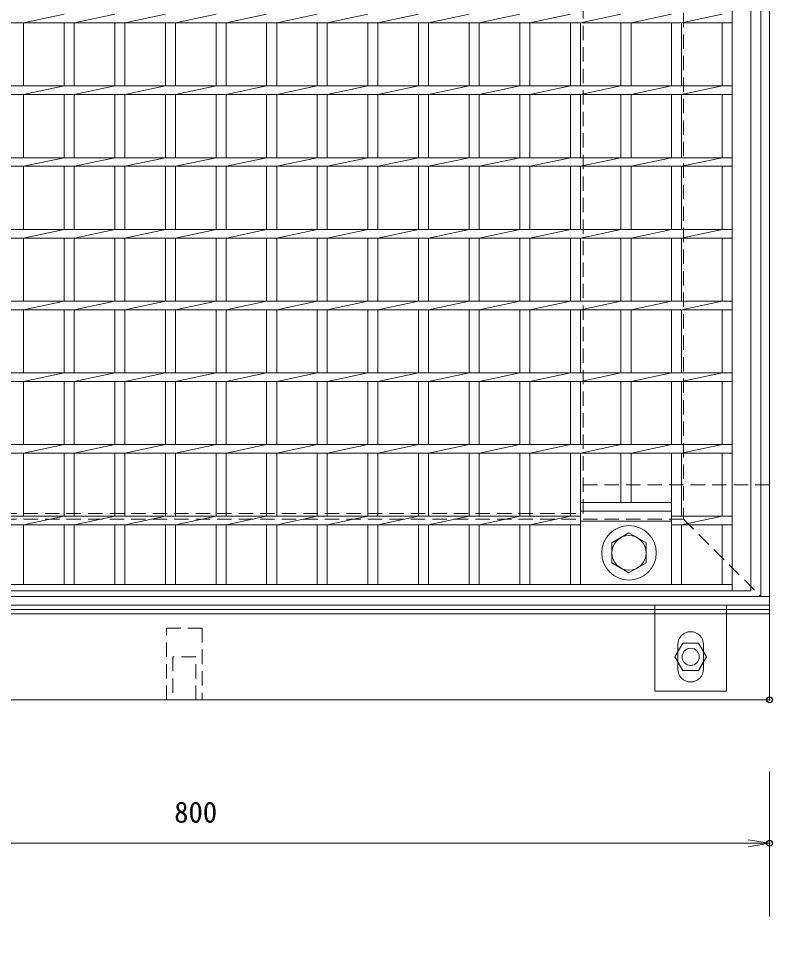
# Model space of a CAD drawing. Units: millimetres, scale not verified. Extents: x -4244 to -354, y 552 to 3392.
# Drawn here: x -2280 to -1754, y 2066 to 2714 of the extents above; entities that cross this region are included whole.
import ezdxf
from ezdxf.enums import TextEntityAlignment as Align

# ---------------------------------------------------------------- set-up
doc = ezdxf.new("R2010")
doc.units = ezdxf.units.MM
doc.header["$LTSCALE"] = 20
doc.header["$PDMODE"] = 32
doc.header["$PDSIZE"] = 4
doc.linetypes.add('USER1', pattern=[0.75, 0.5, -0.25])
for name, color, linetype, lineweight in [('0-3_KIJUN', 7, 'Continuous', 18), ('0-5_SUNPO', 3, 'Continuous', 18), ('0-6_UKEWAKU', 4, 'Continuous', 18), ('0-7_GRE', 5, 'Continuous', 18), ('0-9__0-0_0', 7, 'Continuous', 18)]:
    doc.layers.add(name, color=color, linetype=linetype, lineweight=lineweight)
doc.layers.add('0-A__0-2_DEFPOINTS', color=7, linetype='Continuous')
doc.styles.add('ＭＳ ゴシック', font='')
doc.styles.get('ＭＳ ゴシック').set_extended_font_data('MS Gothic')

# ---------------------------------------------------------------- blocks, each defined once
blk = doc.blocks.new('_OPEN')
at = {"layer": '0-9__0-0_0'}
blk.add_line((0, 0), (-1, 0), dxfattribs=at)
blk.add_lwpolyline([(-1, 0.167), (0, 0), (-1, -0.167)], dxfattribs=at)
blk = doc.blocks.new('_D25')
at = {"layer": '0-5_SUNPO'}
for p, q in [((1687.95, 1788.88), (1687.95, 1839.88)), ((1702.95, 1839.88), (2472.95, 1839.88)), ((2487.95, 1788.88), (2487.95, 1839.88))]:
    blk.add_line(p, q, dxfattribs=at)
at = {"layer": '0-A__0-2_DEFPOINTS'}
for p in [(2487.95, 1839.88), (1687.95, 1738.88), (2487.95, 1738.88)]:
    blk.add_point(p, dxfattribs=at)
at = {"layer": '0-5_SUNPO', "xscale": 15, "yscale": 15, "rotation": 180}
blk.add_blockref('_OPEN', (1687.95, 1839.88), dxfattribs=at)
at = {"layer": '0-5_SUNPO', "xscale": 15, "yscale": 15}
blk.add_blockref('_OPEN', (2487.95, 1839.88), dxfattribs=at)
at = {"layer": '0-5_SUNPO', "color": 7, "style": 'ＭＳ ゴシック'}
blk.add_text('800', height=14.66, dxfattribs=at).set_placement((2072.95, 1849.88), align=Align.BOTTOM_LEFT)
blk = doc.blocks.new('_D26')
at = {"layer": '0-5_SUNPO'}
for p, q in [((1687.95, 1889.88), (1687.95, 1839.88)), ((2487.95, 1889.88), (2487.95, 1839.88)), ((1702.95, 1839.88), (2472.95, 1839.88))]:
    blk.add_line(p, q, dxfattribs=at)
at = {"layer": '0-A__0-2_DEFPOINTS'}
for p in [(1687.95, 1939.88), (2487.95, 1939.88), (2487.95, 1839.88)]:
    blk.add_point(p, dxfattribs=at)
at = {"layer": '0-5_SUNPO', "xscale": 15, "yscale": 15, "rotation": 180}
blk.add_blockref('_OPEN', (1687.95, 1839.88), dxfattribs=at)
at = {"layer": '0-5_SUNPO', "xscale": 15, "yscale": 15}
blk.add_blockref('_OPEN', (2487.95, 1839.88), dxfattribs=at)
at = {"layer": '0-5_SUNPO', "color": 7, "style": 'ＭＳ ゴシック'}
blk.add_text('800', height=14.66, dxfattribs=at).set_placement((2072.95, 1849.88), align=Align.BOTTOM_LEFT)
blk = doc.blocks.new('M16_insert_dan')
at = {"layer": '0-3_KIJUN', "color": 3, "linetype": 'USER1'}
for points in [[(0, -12.5), (-50, -12.5), (-50, 12.5), (0, 12.5)], [(0, 8), (-30, 8), (-30, -8), (0, -8)]]:
    blk.add_lwpolyline(points, close=True, dxfattribs=at)
blk = doc.blocks.new('A$C30E0258A')
at = {"layer": '0-7_GRE'}
for p, q in [((761, 0), (761, 648)), ((774, 0), (774, 648)), ((267, 396), (295.29, 402)), ((302.29, 396), (330.57, 402)), ((337.57, 396), (365.86, 402)), ((372.86, 396), (401.14, 402)), ((408.14, 396), (436.43, 402)), ((443.43, 396), (471.71, 402)), ((478.71, 396), (507, 402)), ((514, 396), (542.29, 402)), ((549.29, 396), (577.57, 402)), ((584.57, 396), (612.86, 402)), ((619.86, 396), (648.14, 402)), ((655.14, 396), (683.43, 402)), ((690.43, 396), (718.72, 402)), ((725.72, 396), (754, 402)), ((13, 396), (761, 396)), ((267, 352), (267, 396)), ((295.29, 352), (295.29, 396)), ((302.29, 352), (302.29, 396)), ((330.57, 352), (330.57, 396)), ((337.57, 352), (337.57, 396)), ((365.86, 352), (365.86, 396)), ((372.86, 352), (372.86, 396)), ((401.14, 352), (401.14, 396)), ((408.14, 352), (408.14, 396)), ((436.43, 352), (436.43, 396)), ((443.43, 352), (443.43, 396)), ((471.71, 352), (471.71, 396)), ((478.71, 352), (478.71, 396)), ((507, 352), (507, 396)), ((514, 352), (514, 396)), ((542.29, 352), (542.29, 396)), ((549.29, 352), (549.29, 396)), ((577.57, 352), (577.57, 396)), ((584.57, 352), (584.57, 396)), ((612.86, 352), (612.86, 396)), ((619.86, 352), (619.86, 396)), ((648.14, 352), (648.14, 396)), ((655.14, 352), (655.14, 396)), ((683.43, 352), (683.43, 396)), ((690.43, 352), (690.43, 396)), ((718.71, 352), (718.71, 396)), ((725.71, 352), (725.71, 396)), ((754, 352), (754, 396)), ((13, 352), (761, 352)), ((267, 346), (295.29, 352)), ((302.29, 346), (330.57, 352)), ((337.57, 346), (365.86, 352)), ((372.86, 346), (401.14, 352)), ((408.14, 346), (436.43, 352)), ((443.43, 346), (471.71, 352)), ((478.71, 346), (507, 352)), ((514, 346), (542.29, 352)), ((549.29, 346), (577.57, 352)), ((584.57, 346), (612.86, 352)), ((619.86, 346), (648.14, 352)), ((655.14, 346), (683.43, 352)), ((690.43, 346), (718.72, 352)), ((725.72, 346), (754, 352)), ((13, 346), (761, 346)), ((267, 302), (267, 346)), ((295.29, 302), (295.29, 346)), ((302.29, 302), (302.29, 346)), ((330.57, 302), (330.57, 346)), ((337.57, 302), (337.57, 346)), ((365.86, 302), (365.86, 346)), ((372.86, 302), (372.86, 346)), ((401.14, 302), (401.14, 346)), ((408.14, 302), (408.14, 346)), ((436.43, 302), (436.43, 346)), ((443.43, 302), (443.43, 346)), ((471.71, 302), (471.71, 346)), ((478.71, 302), (478.71, 346)), ((507, 302), (507, 346)), ((514, 302), (514, 346)), ((542.29, 302), (542.29, 346)), ((549.29, 302), (549.29, 346)), ((577.57, 302), (577.57, 346)), ((584.57, 302), (584.57, 346)), ((612.86, 302), (612.86, 346)), ((619.86, 302), (619.86, 346)), ((648.14, 302), (648.14, 346)), ((655.14, 302), (655.14, 346)), ((683.43, 302), (683.43, 346)), ((690.43, 302), (690.43, 346)), ((718.71, 302), (718.71, 346)), ((725.71, 302), (725.71, 346)), ((754, 302), (754, 346)), ((13, 302), (761, 302)), ((267, 296), (295.29, 302)), ((302.29, 296), (330.57, 302)), ((337.57, 296), (365.86, 302)), ((372.86, 296), (401.14, 302)), ((408.14, 296), (436.43, 302)), ((443.43, 296), (471.71, 302)), ((478.71, 296), (507, 302)), ((514, 296), (542.29, 302)), ((549.29, 296), (577.57, 302)), ((584.57, 296), (612.86, 302)), ((619.86, 296), (648.14, 302)), ((655.14, 296), (683.43, 302)), ((690.43, 296), (718.72, 302)), ((725.72, 296), (754, 302)), ((13, 296), (761, 296)), ((267, 252), (267, 296)), ((295.29, 252), (295.29, 296)), ((302.29, 252), (302.29, 296)), ((330.57, 252), (330.57, 296)), ((337.57, 252), (337.57, 296)), ((365.86, 252), (365.86, 296)), ((372.86, 252), (372.86, 296)), ((401.14, 252), (401.14, 296)), ((408.14, 252), (408.14, 296)), ((436.43, 252), (436.43, 296)), ((443.43, 252), (443.43, 296)), ((471.71, 252), (471.71, 296)), ((478.71, 252), (478.71, 296)), ((507, 252), (507, 296)), ((514, 252), (514, 296)), ((542.29, 252), (542.29, 296)), ((549.29, 252), (549.29, 296)), ((577.57, 252), (577.57, 296)), ((584.57, 252), (584.57, 296)), ((612.86, 252), (612.86, 296)), ((619.86, 252), (619.86, 296)), ((648.14, 252), (648.14, 296)), ((655.14, 252), (655.14, 296)), ((683.43, 252), (683.43, 296)), ((690.43, 252), (690.43, 296)), ((718.71, 252), (718.71, 296)), ((725.71, 252), (725.71, 296)), ((754, 252), (754, 296)), ((13, 252), (761, 252)), ((267, 246), (295.29, 252)), ((302.29, 246), (330.57, 252)), ((337.57, 246), (365.86, 252)), ((372.86, 246), (401.14, 252)), ((408.14, 246), (436.43, 252)), ((443.43, 246), (471.71, 252)), ((478.71, 246), (507, 252)), ((514, 246), (542.29, 252)), ((549.29, 246), (577.57, 252)), ((584.57, 246), (612.86, 252)), ((619.86, 246), (648.14, 252)), ((655.14, 246), (683.43, 252)), ((690.43, 246), (718.72, 252)), ((725.72, 246), (754, 252)), ((13, 246), (761, 246)), ((267, 202), (267, 246)), ((295.29, 202), (295.29, 246)), ((302.29, 202), (302.29, 246)), ((330.57, 202), (330.57, 246)), ((337.57, 202), (337.57, 246)), ((365.86, 202), (365.86, 246)), ((372.86, 202), (372.86, 246)), ((401.14, 202), (401.14, 246)), ((408.14, 202), (408.14, 246)), ((436.43, 202), (436.43, 246)), ((443.43, 202), (443.43, 246)), ((471.71, 202), (471.71, 246)), ((478.71, 202), (478.71, 246)), ((507, 202), (507, 246)), ((514, 202), (514, 246)), ((542.29, 202), (542.29, 246)), ((549.29, 202), (549.29, 246)), ((577.57, 202), (577.57, 246)), ((584.57, 202), (584.57, 246)), ((612.86, 202), (612.86, 246)), ((619.86, 202), (619.86, 246)), ((648.14, 202), (648.14, 246)), ((655.14, 202), (655.14, 246)), ((683.43, 202), (683.43, 246)), ((690.43, 202), (690.43, 246)), ((718.71, 202), (718.71, 246)), ((725.71, 202), (725.71, 246)), ((754, 202), (754, 246)), ((13, 202), (761, 202)), ((267, 196), (295.29, 202)), ((302.29, 196), (330.57, 202)), ((337.57, 196), (365.86, 202)), ((372.86, 196), (401.14, 202)), ((408.14, 196), (436.43, 202)), ((443.43, 196), (471.71, 202)), ((478.71, 196), (507, 202)), ((514, 196), (542.29, 202)), ((549.29, 196), (577.57, 202)), ((584.57, 196), (612.86, 202)), ((619.86, 196), (648.14, 202)), ((655.14, 196), (683.43, 202)), ((690.43, 196), (718.72, 202)), ((725.72, 196), (754, 202)), ((13, 196), (761, 196)), ((267, 152), (267, 196)), ((295.29, 152), (295.29, 196)), ((302.29, 152), (302.29, 196)), ((330.57, 152), (330.57, 196)), ((337.57, 152), (337.57, 196)), ((365.86, 152), (365.86, 196)), ((372.86, 152), (372.86, 196)), ((401.14, 152), (401.14, 196)), ((408.14, 152), (408.14, 196)), ((436.43, 152), (436.43, 196)), ((443.43, 152), (443.43, 196)), ((471.71, 152), (471.71, 196)), ((478.71, 152), (478.71, 196)), ((507, 152), (507, 196)), ((514, 152), (514, 196)), ((542.29, 152), (542.29, 196)), ((549.29, 152), (549.29, 196)), ((577.57, 152), (577.57, 196)), ((584.57, 152), (584.57, 196)), ((612.86, 152), (612.86, 196)), ((619.86, 152), (619.86, 196)), ((648.14, 152), (648.14, 196)), ((655.14, 152), (655.14, 196)), ((683.43, 152), (683.43, 196)), ((690.43, 152), (690.43, 196)), ((718.71, 152), (718.71, 196)), ((725.71, 152), (725.71, 196)), ((754, 152), (754, 196)), ((13, 152), (761, 152)), ((267, 146), (295.29, 152)), ((302.29, 146), (330.57, 152)), ((337.57, 146), (365.86, 152)), ((372.86, 146), (401.14, 152)), ((408.14, 146), (436.43, 152)), ((443.43, 146), (471.71, 152)), ((478.71, 146), (507, 152)), ((514, 146), (542.29, 152)), ((549.29, 146), (577.57, 152)), ((584.57, 146), (612.86, 152)), ((619.86, 146), (648.14, 152)), ((655.14, 146), (683.43, 152)), ((690.43, 146), (718.72, 152)), ((725.72, 146), (754, 152)), ((13, 146), (761, 146)), ((267, 102), (267, 146)), ((295.29, 102), (295.29, 146)), ((302.29, 102), (302.29, 146)), ((330.57, 102), (330.57, 146)), ((337.57, 102), (337.57, 146)), ((365.86, 102), (365.86, 146)), ((372.86, 102), (372.86, 146)), ((401.14, 102), (401.14, 146)), ((408.14, 102), (408.14, 146)), ((436.43, 102), (436.43, 146)), ((443.43, 102), (443.43, 146)), ((471.71, 102), (471.71, 146)), ((478.71, 102), (478.71, 146)), ((507, 102), (507, 146)), ((514, 102), (514, 146)), ((542.29, 102), (542.29, 146)), ((549.29, 102), (549.29, 146)), ((577.57, 102), (577.57, 146)), ((584.57, 102), (584.57, 146)), ((612.86, 102), (612.86, 146)), ((619.86, 102), (619.86, 146)), ((648.14, 102), (648.14, 146)), ((655.14, 102), (655.14, 146)), ((683.43, 102), (683.43, 146)), ((690.43, 102), (690.43, 146)), ((718.71, 102), (718.71, 146)), ((725.71, 102), (725.71, 146)), ((754, 102), (754, 146)), ((13, 102), (761, 102)), ((267, 96), (295.29, 102)), ((302.29, 96), (330.57, 102)), ((337.57, 96), (365.86, 102)), ((372.86, 96), (401.14, 102)), ((408.14, 96), (436.43, 102)), ((443.43, 96), (471.71, 102)), ((478.71, 96), (507, 102)), ((514, 96), (542.29, 102)), ((549.29, 96), (577.57, 102)), ((584.57, 96), (612.86, 102)), ((619.86, 96), (648.14, 102)), ((655.14, 96), (683.43, 102)), ((690.43, 96), (718.72, 102)), ((725.72, 96), (754, 102)), ((13, 96), (761, 96)), ((267, 52), (267, 96)), ((295.29, 52), (295.29, 96)), ((302.29, 52), (302.29, 96)), ((330.57, 52), (330.57, 96)), ((337.57, 52), (337.57, 96)), ((365.86, 52), (365.86, 96)), ((372.86, 52), (372.86, 96)), ((401.14, 52), (401.14, 96)), ((408.14, 52), (408.14, 96)), ((436.43, 52), (436.43, 96)), ((443.43, 52), (443.43, 96)), ((471.71, 52), (471.71, 96)), ((478.71, 52), (478.71, 96)), ((507, 52), (507, 96)), ((514, 52), (514, 96)), ((542.29, 52), (542.29, 96)), ((549.29, 52), (549.29, 96)), ((577.57, 52), (577.57, 96)), ((584.57, 52), (584.57, 96)), ((612.86, 52), (612.86, 96)), ((619.86, 52), (619.86, 96)), ((648.14, 52), (648.14, 96)), ((655.14, 52), (655.14, 96)), ((683.43, 61.5), (683.43, 96)), ((690.43, 61.5), (690.43, 96)), ((718.71, 52), (718.71, 96)), ((725.71, 52), (725.71, 96)), ((754, 52), (754, 96)), ((655.14, 61.5), (718.71, 61.5)), ((655.14, 55.5), (655.14, 61.5)), ((718.71, 55.5), (718.71, 61.5)), ((118.86, 52), (655.14, 52)), ((267, 46), (295.29, 52)), ((302.29, 46), (330.57, 52)), ((337.57, 46), (365.86, 52)), ((372.86, 46), (401.14, 52)), ((408.14, 46), (436.43, 52)), ((443.43, 46), (471.71, 52)), ((478.71, 46), (507, 52)), ((514, 46), (542.29, 52)), ((549.29, 46), (577.57, 52)), ((584.57, 46), (612.86, 52)), ((619.86, 46), (648.14, 52)), ((655.14, 55.5), (718.71, 55.5)), ((655.14, 55.5), (718.71, 55.5)), ((655.14, 4.5), (655.14, 55.5)), ((655.14, 46), (655.14, 52)), ((718.71, 55.5), (718.71, 4.5)), ((718.71, 52), (761, 52)), ((718.71, 46), (718.71, 52)), ((725.72, 46), (754, 52)), ((118.86, 46), (655.14, 46)), ((267, 4.5), (267, 46)), ((295.29, 4.5), (295.29, 46)), ((302.29, 4.5), (302.29, 46)), ((330.57, 4.5), (330.57, 46)), ((337.57, 4.5), (337.57, 46)), ((365.86, 4.5), (365.86, 46)), ((372.86, 4.5), (372.86, 46)), ((401.14, 4.5), (401.14, 46)), ((408.14, 4.5), (408.14, 46)), ((436.43, 4.5), (436.43, 46)), ((443.43, 4.5), (443.43, 46)), ((471.71, 4.5), (471.71, 46)), ((478.71, 4.5), (478.71, 46)), ((507, 4.5), (507, 46)), ((514, 4.5), (514, 46)), ((542.29, 4.5), (542.29, 46)), ((549.29, 4.5), (549.29, 46)), ((577.57, 4.5), (577.57, 46)), ((584.57, 4.5), (584.57, 46)), ((612.86, 4.5), (612.86, 46)), ((619.86, 4.5), (619.86, 46)), ((648.14, 4.5), (648.14, 46)), ((655.14, 48.5), (718.71, 48.5)), ((655.14, 4.5), (655.14, 46)), ((718.71, 46), (761, 46)), ((718.71, 4.5), (718.71, 46)), ((725.71, 4.5), (725.71, 46)), ((754, 4.5), (754, 46)), ((0, 0), (774, 0)), ((13, 4.5), (761, 4.5))]:
    blk.add_line(p, q, dxfattribs=at)
blk.add_lwpolyline([(689, 40.36), (677, 33.43), (677, 19.57), (689, 12.64), (701, 19.57), (701, 33.43)], close=True, dxfattribs=at)
for radius in [19, 12]:
    blk.add_circle((689, 26.5), radius, dxfattribs=at)
blk = doc.blocks.new('A$C50B86A5E')
at = {"layer": '0-6_UKEWAKU'}
for p, q in [((794, 662), (794, 6)), ((800, 6), (0, 6)), ((720, -60), (720, 0)), ((770, -60), (770, 0)), ((770, -6), (720, -6)), ((736, -44.5), (736, -27.5)), ((754, -44.5), (754, -27.5)), ((770, -60), (720, -60))]:
    blk.add_line(p, q, dxfattribs=at)
at = {"layer": '0-6_UKEWAKU', "linetype": 'USER1'}
for p, q in [((740, 608), (740, 60)), ((740, 60), (60, 60)), ((740, 60), (794, 6))]:
    blk.add_line(p, q, dxfattribs=at)
at = {"layer": '0-6_UKEWAKU'}
blk.add_lwpolyline([(0, 668), (800, 668), (800, 0), (0, 0)], dxfattribs=at)
for centre, start, end in [((745, -27.5), 0, 180), ((745, -44.5), 180, 0)]:
    blk.add_arc(centre, 9, start, end, dxfattribs=at)

msp = doc.modelspace()

# ---------------------------------------------------------------- linework, layer by layer
at = {"layer": '0-3_KIJUN', "linetype": 'USER1'}
msp.add_line((-1886.02, 2388.69), (-1756.02, 2388.69), dxfattribs=at)
at = {"layer": '0-3_KIJUN'}
for points in [[(-2556.02, 2238.69), (-1756.02, 2238.69), (-1756.02, 3038.69), (-2556.02, 3038.69)], [(-1756.02, 2298.69), (-2556.02, 2298.69), (-2556.02, 2301.69), (-1756.02, 2301.69)]]:
    msp.add_lwpolyline(points, close=True, dxfattribs=at)
at = {"layer": '0-3_KIJUN', "linetype": 'USER1'}
msp.add_lwpolyline([(-1886.02, 2908.69), (-2426.02, 2908.69), (-2426.02, 2368.69), (-1886.02, 2368.69)], close=True, dxfattribs=at)
at = {"layer": '0-3_KIJUN'}
msp.add_circle((-1811.02, 2268.69), 6, dxfattribs=at)
at = {"layer": '0-7_GRE'}
msp.add_lwpolyline([(-1816.5, 2278.17), (-1821.97, 2268.69), (-1816.5, 2259.21), (-1805.55, 2259.21), (-1800.07, 2268.69), (-1805.55, 2278.17)], close=True, dxfattribs=at)

# ---------------------------------------------------------------- block references
at = {"layer": '0-3_KIJUN', "rotation": 270}
msp.add_blockref('M16_insert_dan', (-2164.02, 2238.69), dxfattribs=at)
at = {"layer": '0-5_SUNPO'}
for name in ['_D26', '_D25']:
    msp.add_blockref(name, (-4243.98, 298.81), dxfattribs=at)
at = {"layer": '0-6_UKEWAKU'}
msp.add_blockref('A$C50B86A5E', (-2556.02, 2304.69), dxfattribs=at)
at = {"layer": '0-7_GRE'}
msp.add_blockref('A$C30E0258A', (-2543.02, 2314.69), dxfattribs=at)

doc.saveas('drawing.dxf')
